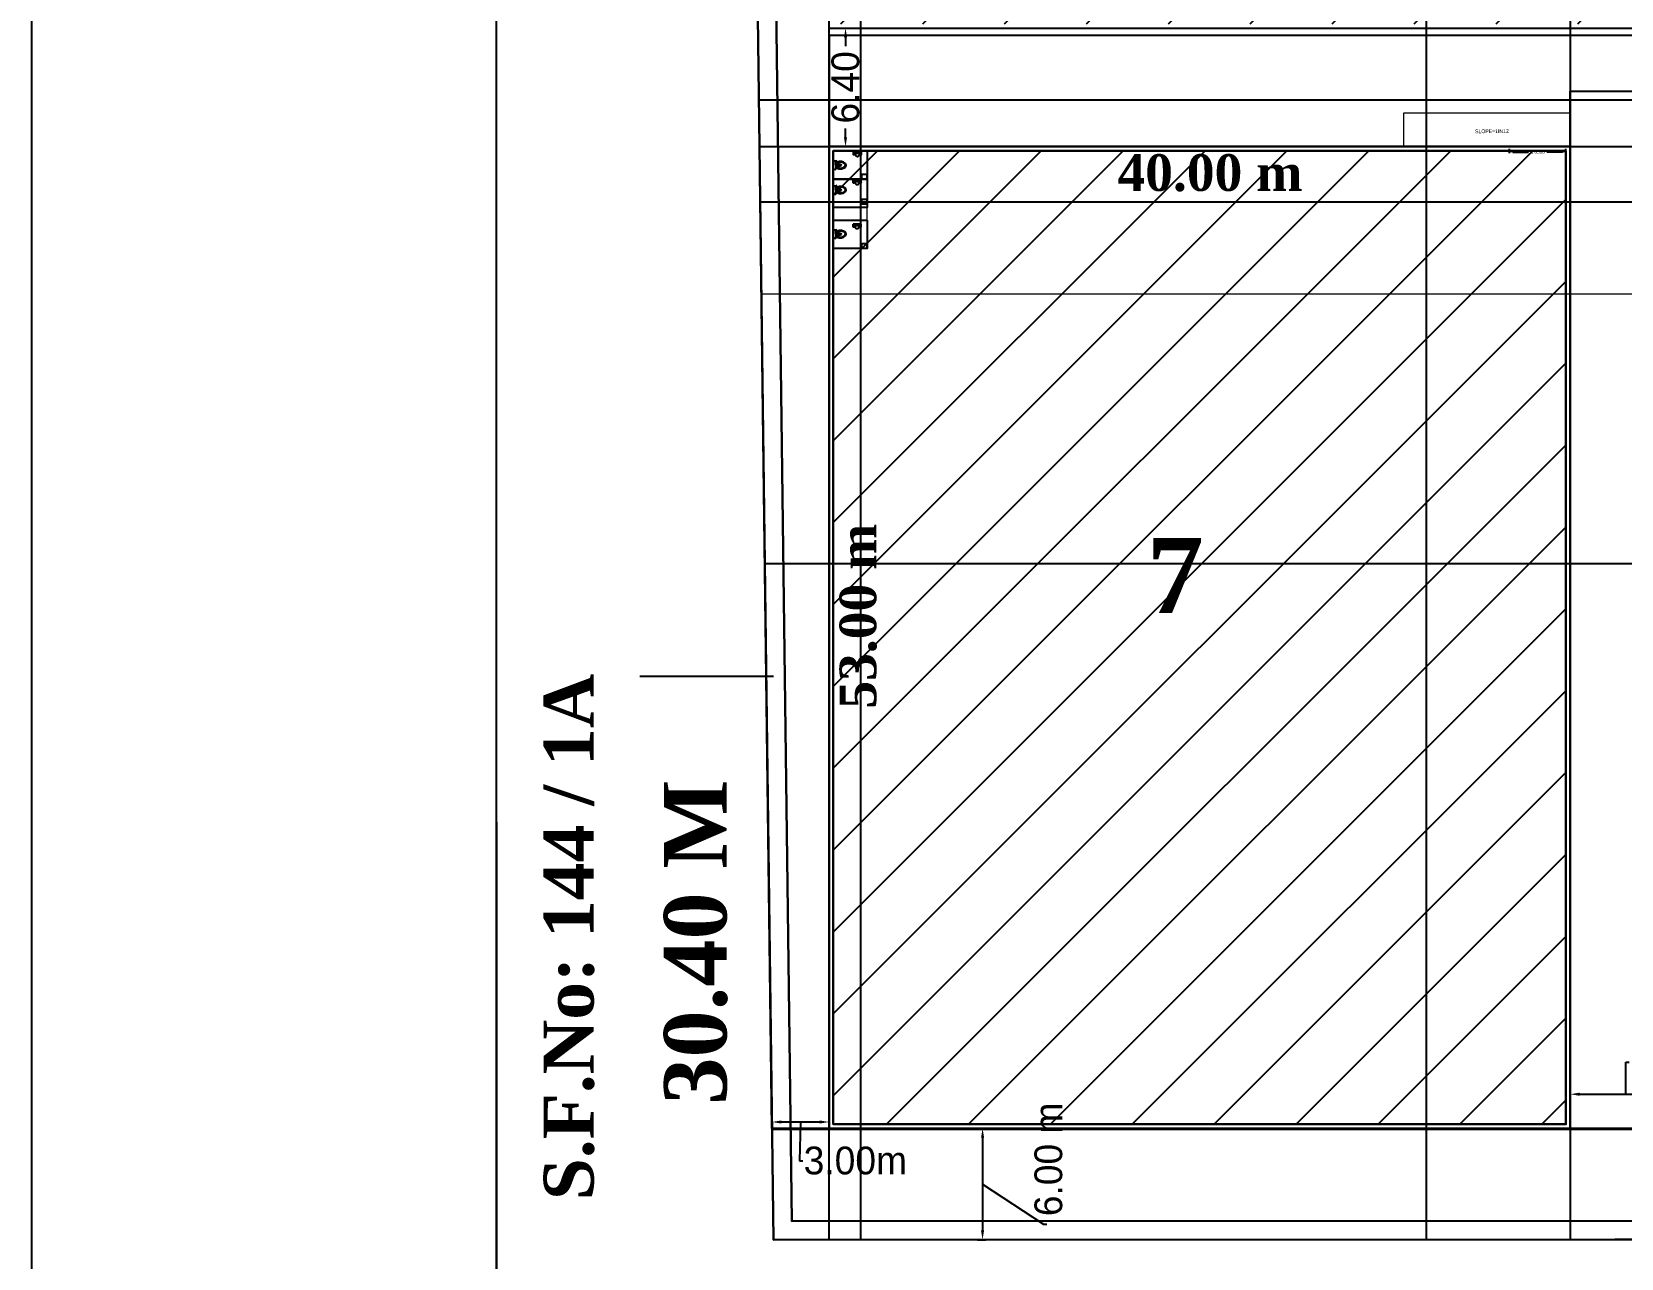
# Model space of a CAD drawing. Header units: metres. Extents: x 0 to 1012, y 0 to 496.
# Drawn here: x 0 to 85.8, y 139.7 to 205.9 of the extents above; entities that cross this region are included whole.
import ezdxf

# ---------------------------------------------------------------- set-up
doc = ezdxf.new("R2010")
doc.units = ezdxf.units.M
doc.header["$LTSCALE"] = 3.5
doc.header["$MEASUREMENT"] = 0
doc.layers.get('0').update_dxf_attribs({"linetype": 'CONTINUOUS'})
doc.layers.get('DEFPOINTS').update_dxf_attribs({"linetype": 'CONTINUOUS'})
for name, color, linetype, lineweight in [('AS_AT_SITE', 6, 'CONTINUOUS', 0), ('BLK_3_LVL_0_REAR_SETBACK', 11, 'CONTINUOUS', 0), ('BLK_4_LVL_0_REAR_SETBACK', 11, 'CONTINUOUS', 0), ('BLK_7_COVERED_AREA', 140, 'CONTINUOUS', 0), ('BLK_7_DA_RAMP_1', 1, 'CONTINUOUS', 0), ('BLK_7_FLR_0_BLT_UP_AREA', 45, 'CONTINUOUS', 0), ('BLK_7_FLR_0_REGULAR_ROOM', 4, 'CONTINUOUS', 0), ('BLK_7_FLR_0_ROOF_AREA', 54, 'CONTINUOUS', 0), ('BLK_7_FLR_0_URINAL', 235, 'CONTINUOUS', 0)]:
    doc.layers.add(name, color=color, linetype=linetype, lineweight=lineweight)
for name, color, linetype in [('BLK_1_LVL_0_REAR_SETBACK', 11, 'CONTINUOUS'), ('BLK_2_LVL_0_REAR_SETBACK', 11, 'CONTINUOUS'), ('BLK_5_LVL_0_REAR_SETBACK', 54, 'CONTINUOUS'), ('BLK_6_INTERNAL_VEHICULAR_ACCESS', 161, 'CONTINUOUS'), ('BLK_6_LVL_0_REAR_SETBACK', 11, 'CONTINUOUS'), ('BLK_7_FLR_0_CARPET_AREA', 45, 'CONTINUOUS'), ('BLK_7_FLR_0_EXIT_WIDTH_DOOR', 2, 'CONTINUOUS'), ('BLK_7_FLR_0_WASH', 60, 'CONTINUOUS'), ('BLK_7_FLR_0_WATER_CLOSET', 5, 'CONTINUOUS'), ('BLK_7_INTERNAL_VEHICULAR_ACCESS', 161, 'CONTINUOUS'), ('BLK_7_LVL_0_BLDG_FOOT_PRINT', 1, 'CONTINUOUS'), ('BLK_7_LVL_0_FRONT_SETBACK', 2, 'CONTINUOUS'), ('BLK_7_LVL_0_REAR_SETBACK', 11, 'CONTINUOUS'), ('BLK_7_LVL_0_SIDE_SETBACK1', 171, 'CONTINUOUS'), ('BLK_7_LVL_0_SIDE_SETBACK2', 102, 'CONTINUOUS'), ('BLK_8_LVL_0_SIDE_SETBACK1', 171, 'CONTINUOUS'), ('BLK_9_LVL_0_SIDE_SETBACK1', 171, 'CONTINUOUS'), ('DISTANCE_BLK', 238, 'CONTINUOUS'), ('FURN', 35, 'CONTINUOUS'), ('PLOT_BOUNDARY', 70, 'CONTINUOUS'), ('RWH', 130, 'CONTINUOUS'), ('sanitary', 42, 'CONTINUOUS'), ('SUPER_IMPOSED', 5, 'CONTINUOUS')]:
    doc.layers.add(name, color=color, linetype=linetype)
doc.styles.add('RomanS', font='romans.shx')
doc.dimstyles.get("Standard").update_dxf_attribs({"dimtxt": 0.18, "dimasz": 0.18, "dimexe": 0.18, "dimexo": 0.0625, "dimgap": 0.09, "dimtad": 0, "dimtih": 1, "dimtoh": 1, "dimdec": 4, "dimzin": 0, "dimdsep": 46, "dimtxsty": 'Standard', "dimcen": 0.09, "dimadec": 0, "dimazin": 0, "dimtfac": 1, "dimtdec": 4, "dimtofl": 0, "dimtmove": 0, "dimatfit": 3, "dimfxl": 0, "dimtolj": 1, "dimtzin": 0, "dimarcsym": 0})
doc.dimstyles.new('STANDARD$0', dxfattribs={"dimtxt": 7, "dimasz": 3, "dimexe": 3, "dimexo": 1, "dimgap": 1.5, "dimtad": 1, "dimdec": 1, "dimzin": 1, "dimdsep": 46, "dimlunit": 4, "dimtxsty": 'Standard', "dimblk": 'OBLIQUE', "dimcen": 0.09375, "dimdle": 1, "dimclrd": 8, "dimclre": 8, "dimclrt": 7, "dimadec": 1, "dimazin": 0, "dimtfac": 1, "dimtdec": 1, "dimtix": 1, "dimtmove": 2, "dimatfit": 3, "dimldrblk": 'ARCHTICK', "dimfxl": 0, "dimfrac": 2, "dimtolj": 1, "dimtzin": 0, "dimarcsym": 0})

# ---------------------------------------------------------------- blocks, each defined once
blk = doc.blocks.new('*D200')
at = {"color": 0, "lineweight": -2}
for p, q in [((43.083, 206.064), (44.092, 206.064)), ((43.912, 205.564), (43.912, 205.079)), ((43.912, 200.164), (43.912, 200.649)), ((43.083, 199.664), (44.092, 199.664))]:
    blk.add_line(p, q, dxfattribs=at)
at = {"color": 0}
for points in [[(43.829, 205.564), (43.996, 205.564), (43.912, 206.064)], [(43.829, 200.164), (43.996, 200.164), (43.912, 199.664)]]:
    blk.add_solid(points, dxfattribs=at)
at = {"layer": 'DEFPOINTS', "color": 0}
for p in [(43.021, 206.064), (43.912, 206.064), (43.021, 199.664)]:
    blk.add_point(p, dxfattribs=at)
at = {"color": 0, "insert": (43.912, 202.864), "char_height": 1.5, "attachment_point": 5, "rotation": 90}
blk.add_mtext('\\A1;6.40', dxfattribs=at)
blk = doc.blocks.new('*D143')
at = {"color": 0, "lineweight": -2}
for p, q in [((51.032, 146.664), (51.488, 146.664)), ((51.308, 146.164), (51.308, 141.164)), ((51.308, 143.664), (54.596, 141.501)), ((54.596, 141.501), (54.776, 141.501)), ((51.034, 140.664), (51.488, 140.664))]:
    blk.add_line(p, q, dxfattribs=at)
at = {"color": 0}
for points in [[(51.224, 146.164), (51.391, 146.164), (51.308, 146.664)], [(51.224, 141.164), (51.391, 141.164), (51.308, 140.664)]]:
    blk.add_solid(points, dxfattribs=at)
at = {"layer": 'DEFPOINTS', "color": 0}
for p in [(50.97, 146.664), (50.971, 140.664), (51.308, 140.664)]:
    blk.add_point(p, dxfattribs=at)
at = {"color": 0, "insert": (54.866, 145.001), "char_height": 1.5, "attachment_point": 5, "rotation": 90}
blk.add_mtext('\\A1;6.00 m', dxfattribs=at)
blk = doc.blocks.new('*D201')
at = {"color": 0, "lineweight": -2}
for p, q in [((39.944, 146.687), (39.944, 147.198)), ((42.521, 147.018), (40.444, 147.018)), ((41.483, 147.018), (41.422, 144.931)), ((43.021, 146.726), (43.021, 147.198)), ((41.422, 144.931), (41.602, 144.931))]:
    blk.add_line(p, q, dxfattribs=at)
at = {"color": 0}
for points in [[(40.444, 147.102), (40.444, 146.935), (39.944, 147.018)], [(42.521, 147.102), (42.521, 146.935), (43.021, 147.018)]]:
    blk.add_solid(points, dxfattribs=at)
at = {"layer": 'DEFPOINTS', "color": 0}
for p in [(39.944, 147.018), (39.944, 146.624), (43.021, 146.664)]:
    blk.add_point(p, dxfattribs=at)
at = {"color": 0, "insert": (44.442, 144.931), "char_height": 1.5, "attachment_point": 5}
blk.add_mtext('\\A1;3.00m', dxfattribs=at)
blk = doc.blocks.new('EWC1')
at = {"layer": 'sanitary'}
for p, q in [((-225, 19), (-225, 106)), ((205, 0), (-205, 0)), ((142, 179), (-142, 179)), ((134, 281), (-138, 281)), ((-51, 179), (-51, 141)), ((51, 179), (51, 141)), ((225, 19), (225, 106))]:
    blk.add_line(p, q, dxfattribs=at)
blk.add_circle((1, 346), 51.1, dxfattribs=at)
for centre, radius, start, end in [((-208, 110), 46.9, 26.49391, 159.61924), ((-218, 104), 40.7, 36.80119, 146.66254), ((-205, 106), 19.2, 99.04651, 180), ((-205, 19), 19.2, 180, 270), ((0, -1184), 1326, 80.95349, 99.04651), ((201, 369), 402, 139.22663, 206.51097), ((211, 365), 374, 139.99909, 190.53839), ((-142, 198), 19.2, 207.70762, 270), ((-138, 300), 19.2, 191.16611, 270), ((-4, 540), 134, 42.67226, 137.32774), ((-4, 540), 96.2, 42.67226, 137.32774), ((-231, 356), 388, 351.27415, 40.00869), ((-220, 360), 416, 335.87402, 40.77042), ((134, 300), 19.2, 270, 350.77157), ((142, 198), 19.2, 270, 334.78986), ((205, 19), 19.2, 270, 0), ((205, 106), 19.2, 0, 80.95349)]:
    blk.add_arc(centre, radius, start, end, dxfattribs=at)
blk = doc.blocks.new('UR1')
at = {"layer": 'sanitary', "color": 56, "linetype": 'Continuous'}
for p, q in [((0, -231), (0, 231)), ((153, 231), (0, 231)), ((107, -186), (107, 185)), ((107, 185), (159, 185)), ((159, 138), (246, 63)), ((153, -231), (0, -231)), ((159, -186), (107, -186)), ((159, -138), (246, -63))]:
    blk.add_line(p, q, dxfattribs=at)
for points in [[(159, 186, 0.755192), (159, 138)], [(159, 186, 0.872762), (153, 231)], [(247, -63, 0.570364), (247, 63)], [(159, -138, 0.755192), (159, -185)], [(153, -231, 0.872762), (159, -185)]]:
    blk.add_lwpolyline(points, format="xyb", dxfattribs=at)
blk = doc.blocks.new('*D131')
at = {"layer": 'BLK_7_FLR_0_EXIT_WIDTH_DOOR', "color": 0, "lineweight": -2}
for p, q in [((79.741, 199.319), (79.741, 199.553)), ((79.921, 199.373), (80.771, 199.372)), ((82.611, 199.371), (81.761, 199.371)), ((82.791, 199.317), (82.791, 199.551))]:
    blk.add_line(p, q, dxfattribs=at)
at = {"layer": 'BLK_7_FLR_0_EXIT_WIDTH_DOOR', "color": 0}
for points in [[(79.921, 199.403), (79.921, 199.343), (79.741, 199.373)], [(82.611, 199.401), (82.611, 199.341), (82.791, 199.371)]]:
    blk.add_solid(points, dxfattribs=at)
at = {"layer": 'DEFPOINTS', "color": 0}
for p in [(79.741, 199.373), (79.741, 199.257), (82.791, 199.254)]:
    blk.add_point(p, dxfattribs=at)
at = {"layer": 'BLK_7_FLR_0_EXIT_WIDTH_DOOR', "color": 0, "lineweight": 30, "insert": (81.266, 199.372), "char_height": 0.18, "attachment_point": 5}
blk.add_mtext('\\A1;3.0500', dxfattribs=at)
blk = doc.blocks.new('*D207')
at = {"color": 0, "lineweight": -2}
for p, q in [((86.021, 148.517), (86.021, 150.242)), ((86.021, 150.242), (86.201, 150.242)), ((83.021, 146.726), (83.021, 148.697)), ((83.521, 148.517), (88.521, 148.517)), ((89.021, 146.696), (89.021, 148.697))]:
    blk.add_line(p, q, dxfattribs=at)
at = {"color": 0}
for points in [[(83.521, 148.601), (83.521, 148.434), (83.021, 148.517)], [(88.521, 148.601), (88.521, 148.434), (89.021, 148.517)]]:
    blk.add_solid(points, dxfattribs=at)
at = {"layer": 'DEFPOINTS', "color": 0}
for p in [(89.021, 148.517), (83.021, 146.664), (89.021, 146.634)]:
    blk.add_point(p, dxfattribs=at)
at = {"color": 0, "insert": (89.541, 150.242), "char_height": 1.5, "attachment_point": 5}
blk.add_mtext('\\A1;6.0000', dxfattribs=at)

msp = doc.modelspace()

# ---------------------------------------------------------------- hatches: boundary and pattern name
h = msp.add_hatch()
h.set_pattern_fill('ANSI31', color=256, scale=25)
h.set_pattern_definition([(45, (-32481.372, 46996.546), (-2.20970869, 2.20970869), [])])
h.paths.add_polyline_path([(65.29074, 225.83359), (43.25074, 225.83359), (43.25074, 206.29359), (65.29074, 206.29359)])
h.paths.add_polyline_path([(87.56074, 225.83359), (65.52074, 225.83359), (65.52074, 206.29359), (87.56074, 206.29359)])
h.paths.add_polyline_path([(109.83074, 225.83359), (87.79074, 225.83359), (87.79074, 206.29359), (109.83074, 206.29359)])
h.paths.add_polyline_path([(127.60074, 225.83359), (110.06074, 225.83359), (110.06074, 206.29359), (127.60074, 206.29359)])
h.paths.add_polyline_path([(108.79074, 196.43359), (89.25074, 196.43359), (89.25074, 146.89359), (108.79074, 146.89359)])
h.paths.add_polyline_path([(133.56074, 196.43359), (109.02074, 196.43359), (109.02074, 146.89359), (133.56074, 146.89359)])
h.paths.add_polyline_path([(82.79074, 199.43359), (43.25074, 199.43359), (43.25074, 146.89359), (82.79074, 146.89359)])
h.paths.add_polyline_path([(151.08074, 183.43359), (133.79074, 183.43359), (133.79074, 146.89359), (151.08074, 146.89359)])
h.paths.add_polyline_path([(205.56074, 176.91359), (175.56074, 176.91359), (175.56074, 146.91359), (205.56074, 146.91359)])
h.paths.add_polyline_path([(194.79089, 162.39216, -1), (186.92475, 162.39216, -1)], flags=16)
h.paths.add_polyline_path([(194.89677, 206.94592, 1), (187.03063, 206.94592, 1)], flags=0)
h.paths.add_polyline_path([(251.49364, 161.91359, 1), (243.62751, 161.91359, 1)])
h.paths.add_polyline_path([(205.56074, 221.94592), (175.56074, 221.94592), (175.56074, 191.94592), (205.56074, 191.94592)])
h.paths.add_polyline_path([(187.03063, 206.94592, -1), (194.89677, 206.94592, -1)], flags=16)
h.paths.add_polyline_path([(79.01667, 210.97474), (88.36145, 210.97474), (88.36145, 219.63219), (79.01667, 219.63219)], flags=9)
h.paths.add_polyline_path([(115.20222, 168.08005), (124.547, 168.08005), (124.547, 176.7375), (115.20222, 176.7375)], flags=24)
h.paths.add_polyline_path([(58.94731, 172.18605), (67.96159, 172.18605), (67.96159, 180.8435), (58.94731, 180.8435)], flags=24)
h.paths.add_polyline_path([(188.66768, 158.78081), (193.68666, 158.78081), (193.68666, 167.43826), (188.66768, 167.43826)], flags=24)
h.paths.add_polyline_path([(188.20438, 203.17902), (193.22337, 203.17902), (193.22337, 211.83648), (188.20438, 211.83648)], flags=24)
h.paths.add_polyline_path([(245.26368, 157.63635), (250.28266, 157.63635), (250.28266, 166.2938), (245.26368, 166.2938)], flags=9)

# ---------------------------------------------------------------- linework, layer by layer
for p, q in [((83.02074, 199.66359), (43.02074, 199.66359)), ((43.02074, 146.66359), (43.02074, 199.66359)), ((40.02074, 171.06359), (32.80367, 171.06359)), ((25.07741, 163.21012), (25.07741, 79.49665))]:
    msp.add_line(p, q)
for points in [[(0.00003, 496.08482), (1012.3595, 496.08482), (1012.3595, 0.00001), (0.00003, 0.00001)], [(25.07741, 418.19092), (538.90938, 418.19092), (538.90938, 64.96221), (25.07741, 64.96221)], [(40.02074, 140.66359), (37.98413, 299.42752), (35.58691, 335.9418), (52.6248, 367.42752), (120.26985, 360.52046), (151.33301, 366.32043), (151.38456, 374.32027), (352.92434, 369.39324), (373.78769, 333.6346), (433.60564, 333.6346), (433.60564, 327.6346), (513.08975, 298.48862), (504.54089, 226.99794), (513.31961, 227.6095), (527.23118, 217.49474), (479.65809, 140.7735), (40.02074, 140.66359)], [(43.02074, 199.66359), (83.02074, 199.66359), (83.02074, 146.66359), (43.02074, 146.66359)], [(43.02074, 199.66359), (83.02074, 199.66359), (83.02074, 146.66359), (43.02074, 146.66359)], [(43.02074, 199.66359), (83.02074, 199.66359), (83.02074, 146.66359), (43.02074, 146.66359)], [(43.02074, 199.66359), (83.02074, 199.66359), (83.02074, 146.66359), (43.02074, 146.66359)], [(43.25074, 199.43359), (82.79074, 199.43359), (82.79074, 146.89359), (43.25074, 146.89359)]]:
    msp.add_lwpolyline(points, close=True)
for points in [[(503.5253, 226.92719), (504.54089, 226.99794), (513.31961, 227.6095), (527.23118, 217.49474), (479.65809, 140.7735), (40.02074, 140.66359), (37.98413, 299.42752), (35.58691, 335.9418), (52.6248, 367.42752), (120.26985, 360.52046), (151.33301, 366.32043), (151.38456, 374.32027), (352.92434, 369.39324), (373.78769, 333.6346), (433.60564, 333.6346), (433.60564, 327.6346), (513.08975, 298.48862), (510.18508, 298.48862), (432.60564, 326.93618), (432.60564, 332.6346), (373.21337, 332.6346), (352.34189, 368.40718)], [(503.5253, 226.92719), (503.40442, 225.91634), (513.02597, 226.58662), (525.89175, 217.23223), (479.10143, 141.77336), (41.00799, 141.66384), (38.98371, 299.46672), (36.60365, 335.71953), (53.18682, 366.36493), (120.31168, 359.51099), (152.32767, 365.48887), (152.37798, 373.29568), (352.34189, 368.40718), (373.21337, 332.6346), (432.60564, 332.6346), (432.60564, 326.93618), (510.18508, 298.48862)], [(352.34189, 368.40718), (152.37798, 373.29568), (152.32767, 365.48887), (120.31168, 359.51099), (53.18682, 366.36493), (36.60365, 335.71953), (38.98371, 299.46672), (41.00799, 141.66384), (479.10143, 141.77336), (525.89175, 217.23223), (513.02597, 226.58662), (503.40442, 225.91634), (503.5253, 226.92719), (504.54089, 226.99794)]]:
    msp.add_lwpolyline(points)
at = {"layer": 'AS_AT_SITE', "color": 6, "ltscale": 0.5}
msp.add_lwpolyline([(35.58691, 335.9418), (52.6248, 367.42752), (120.26985, 360.52046), (151.33301, 366.32043), (151.38456, 374.32027), (352.92434, 369.39324), (373.78769, 333.6346), (433.60564, 333.6346), (433.60564, 327.6346), (513.08975, 298.48862), (504.54089, 226.99794), (513.31961, 227.6095), (527.23118, 217.49474), (479.65809, 140.7735), (40.02074, 140.66359), (37.98413, 299.42752), (35.58691, 335.9418)], close=True, dxfattribs=at)
at = {"layer": 'BLK_1_LVL_0_REAR_SETBACK', "color": 11, "ltscale": 400}
msp.add_lwpolyline([(322.31074, 222.11397), (38.9759, 222.11397), (39.94415, 146.63397), (322.31074, 146.63397), (322.31074, 222.11397)], close=True, dxfattribs=at)
at = {"layer": 'BLK_2_LVL_0_REAR_SETBACK', "color": 11, "ltscale": 400}
msp.add_lwpolyline([(272.31074, 202.16359), (39.23182, 202.16359), (39.94377, 146.66359), (272.31074, 146.66359), (272.31074, 202.16359)], close=True, dxfattribs=at)
at = {"layer": 'BLK_3_LVL_0_REAR_SETBACK', "ltscale": 400}
msp.add_lwpolyline([(232.31058, 146.66359), (39.94377, 146.66359), (39.55252, 177.16359), (232.31058, 177.16359), (232.31058, 146.66359)], close=True, dxfattribs=at)
at = {"layer": 'BLK_4_LVL_0_REAR_SETBACK', "color": 11, "ltscale": 400}
msp.add_lwpolyline([(175.31074, 191.69592), (39.3661, 191.69592), (38.97485, 222.19592), (175.31074, 222.19592), (175.31074, 191.69592)], close=True, dxfattribs=at)
at = {"layer": 'BLK_5_LVL_0_REAR_SETBACK', "color": 11}
msp.add_lwpolyline([(39.55252, 177.16359), (175.31074, 177.16359), (175.31074, 146.66359), (39.94377, 146.66359), (39.55252, 177.16359)], close=True, dxfattribs=at)
at = {"layer": 'BLK_6_INTERNAL_VEHICULAR_ACCESS', "color": 161}
msp.add_lwpolyline([(89.02074, 146.66359), (83.02074, 146.66359), (83.02074, 196.66359), (83.02074, 202.66359), (133.79074, 202.66359), (133.79074, 196.66359), (89.02074, 196.66359), (89.02074, 146.66359)], close=True, dxfattribs=at)
at = {"layer": 'BLK_6_LVL_0_REAR_SETBACK', "color": 11}
msp.add_lwpolyline([(89.02074, 196.66359), (39.30238, 196.66359), (39.94377, 146.66359), (89.02074, 146.66359), (89.02074, 196.66359)], close=True, dxfattribs=at)
at = {"layer": 'BLK_7_COVERED_AREA', "color": 140}
msp.add_lwpolyline([(43.02074, 199.66359), (83.02074, 199.66359), (83.02074, 146.66359), (43.02074, 146.66359)], close=True, dxfattribs=at)
at = {"layer": 'BLK_7_DA_RAMP_1', "color": 1}
msp.add_lwpolyline([(83.02074, 199.66359), (83.02074, 201.46359), (74.02074, 201.46359), (74.02074, 199.66359)], close=True, dxfattribs=at)
at = {"layer": 'BLK_7_FLR_0_BLT_UP_AREA', "color": 45, "lineweight": 30}
msp.add_lwpolyline([(43.02074, 199.66359), (83.02074, 199.66359), (83.02074, 146.66359), (43.02074, 146.66359)], close=True, dxfattribs=at)
at = {"layer": 'BLK_7_FLR_0_CARPET_AREA', "color": 45, "lineweight": 30}
msp.add_lwpolyline([(43.25074, 199.43359), (82.79074, 199.43359), (82.79074, 146.89359), (43.25074, 146.89359)], close=True, dxfattribs=at)
at = {"layer": 'BLK_7_FLR_0_REGULAR_ROOM'}
msp.add_lwpolyline([(43.25074, 199.43359), (82.79074, 199.43359), (82.79074, 146.89359), (43.25074, 146.89359)], close=True, dxfattribs=at)
at = {"layer": 'BLK_7_FLR_0_ROOF_AREA'}
msp.add_lwpolyline([(43.02074, 199.66359), (83.02074, 199.66359), (83.02074, 146.66359), (43.02074, 146.66359)], close=True, dxfattribs=at)
at = {"layer": 'BLK_7_FLR_0_URINAL', "color": 235, "ltscale": 400}
msp.add_lwpolyline([(43.25074, 196.38539), (43.25074, 195.69649), (45.07966, 195.69649), (45.07966, 196.38539)], close=True, dxfattribs=at)
at = {"layer": 'BLK_7_FLR_0_WASH', "color": 60}
for points in [[(44.77966, 197.90949), (45.07966, 197.90949), (45.07966, 198.15448), (44.77966, 198.15448)], [(44.77966, 196.56909), (45.07966, 196.56909), (45.07966, 196.81408), (44.77966, 196.81408)], [(44.77966, 194.17738), (45.07966, 194.17738), (45.07966, 194.42238), (44.77966, 194.42238)]]:
    msp.add_lwpolyline(points, close=True, dxfattribs=at)
at = {"layer": 'BLK_7_FLR_0_WATER_CLOSET', "color": 213, "ltscale": 400}
msp.add_lwpolyline([(45.07966, 199.43359), (45.07966, 197.90949), (43.25074, 197.90949), (43.25074, 199.43359)], close=True, dxfattribs=at)
at = {"layer": 'BLK_7_FLR_0_WATER_CLOSET', "color": 2, "ltscale": 400}
msp.add_lwpolyline([(43.25074, 196.38539), (43.25074, 197.90949), (45.07966, 197.90949), (45.07966, 196.38539)], close=True, dxfattribs=at)
at = {"layer": 'BLK_7_FLR_0_WATER_CLOSET', "color": 1, "ltscale": 400}
msp.add_lwpolyline([(45.07966, 195.69649), (45.07966, 194.17239), (43.25074, 194.17239), (43.25074, 195.69649)], close=True, dxfattribs=at)
at = {"layer": 'BLK_7_INTERNAL_VEHICULAR_ACCESS', "color": 161}
msp.add_lwpolyline([(83.02074, 146.66359), (89.02074, 146.66359), (89.02074, 199.66359), (89.02074, 205.66359), (43.02074, 205.66359), (43.02074, 199.66359), (83.02074, 199.66359), (83.02074, 146.66359)], close=True, dxfattribs=at)
at = {"layer": 'BLK_7_LVL_0_BLDG_FOOT_PRINT'}
msp.add_lwpolyline([(43.02074, 199.66359), (83.02074, 199.66359), (83.02074, 146.66359), (43.02074, 146.66359)], close=True, dxfattribs=at)
at = {"layer": 'BLK_7_LVL_0_FRONT_SETBACK', "color": 2}
msp.add_lwpolyline([(83.02074, 199.66359), (516.17449, 199.66359), (483.29203, 146.63397), (83.02074, 146.66359), (83.02074, 199.66359)], close=True, dxfattribs=at)
at = {"layer": 'BLK_7_LVL_0_REAR_SETBACK', "color": 11}
msp.add_lwpolyline([(39.26389, 199.66359), (43.02074, 199.66359), (43.02074, 146.66359), (39.94377, 146.66359), (39.26389, 199.66359)], close=True, dxfattribs=at)
at = {"layer": 'BLK_7_LVL_0_SIDE_SETBACK1', "color": 171}
msp.add_lwpolyline([(43.02074, 146.66359), (83.02074, 146.66359), (83.02074, 140.67434), (43.02074, 140.66434), (43.02074, 146.66359)], close=True, dxfattribs=at)
at = {"layer": 'BLK_7_LVL_0_SIDE_SETBACK2', "color": 102}
msp.add_lwpolyline([(43.02074, 349.67939), (52.6248, 367.42752), (83.02074, 364.32387), (83.02074, 199.66359), (43.02074, 199.66359)], close=True, dxfattribs=at)
at = {"layer": 'BLK_8_LVL_0_SIDE_SETBACK1', "color": 171}
msp.add_lwpolyline([(127.83074, 140.68555), (43.02074, 140.66434), (43.02074, 206.06359), (127.83074, 206.06359), (127.84708, 140.68555)], close=True, dxfattribs=at)
at = {"layer": 'BLK_9_LVL_0_SIDE_SETBACK1', "color": 171}
msp.add_lwpolyline([(44.74526, 140.66477), (44.74526, 280.2867), (75.24526, 280.2867), (75.24526, 140.6724), (44.74526, 140.66477)], close=True, dxfattribs=at)
at = {"layer": 'DISTANCE_BLK', "color": 238, "ltscale": 400}
msp.add_lwpolyline([(43.02074, 199.66359), (83.02074, 199.66359), (83.02074, 146.66359), (43.02074, 146.66359)], close=True, dxfattribs=at)
at = {"layer": 'PLOT_BOUNDARY'}
msp.add_lwpolyline([(35.58691, 335.9418), (52.6248, 367.42752), (120.26985, 360.52046), (151.33301, 366.32043), (151.38456, 374.32027), (352.92434, 369.39324), (373.78769, 333.6346), (433.60564, 333.6346), (433.60564, 327.6346), (513.08975, 298.48862), (504.54089, 226.99794), (513.31961, 227.6095), (527.23118, 217.49474), (479.65809, 140.7735), (40.02074, 140.66359), (37.98413, 299.42752), (35.58691, 335.9418)], close=True, dxfattribs=at)
at = {"layer": 'PLOT_BOUNDARY', "color": 6, "ltscale": 0.5}
msp.add_lwpolyline([(35.58691, 335.9418), (52.6248, 367.42752), (120.26985, 360.52046), (151.33301, 366.32043), (151.38456, 374.32027), (352.92434, 369.39324), (373.78769, 333.6346), (433.60564, 333.6346), (433.60564, 327.6346), (513.08975, 298.48862), (504.54089, 226.99794), (513.31961, 227.6095), (527.23118, 217.49474), (479.65809, 140.7735), (40.02074, 140.66359), (37.98413, 299.42752), (35.58691, 335.9418)], close=True, dxfattribs=at)
at = {"layer": 'PLOT_BOUNDARY', "color": 5, "ltscale": 0.5}
msp.add_lwpolyline([(35.58691, 335.9418), (52.6248, 367.42752), (120.26985, 360.52046), (151.33301, 366.32043), (151.38456, 374.32027), (352.92434, 369.39324), (373.78769, 333.6346), (433.60564, 333.6346), (433.60564, 327.6346), (513.08975, 298.48862), (504.54089, 226.99794), (513.31961, 227.6095), (527.23118, 217.49474), (479.65809, 140.7735), (40.02074, 140.66359), (37.98413, 299.42752), (35.58691, 335.9418)], close=True, dxfattribs=at)
at = {"layer": 'RWH', "ltscale": 400}
for points in [[(373.78769, 333.6346), (352.92434, 369.39324), (151.38456, 374.32027), (151.33301, 366.32043), (120.26985, 360.52046), (52.6248, 367.42752), (35.58691, 335.9418), (37.98413, 299.42752), (40.02074, 140.66359), (479.65809, 140.7735)], [(479.10143, 141.77336), (41.00799, 141.66384), (41.00799, 141.66384), (38.98371, 299.46672), (36.60365, 335.71953), (53.18682, 366.36493), (120.31168, 359.51099), (152.32767, 365.48887), (152.37798, 373.29568), (352.34189, 368.40718), (373.21337, 332.6346)]]:
    msp.add_lwpolyline(points, dxfattribs=at)
at = {"layer": 'SUPER_IMPOSED', "color": 5, "ltscale": 0.5}
msp.add_lwpolyline([(35.58691, 335.9418), (52.6248, 367.42752), (120.26985, 360.52046), (151.33301, 366.32043), (151.38456, 374.32027), (352.92434, 369.39324), (373.78769, 333.6346), (433.60564, 333.6346), (433.60564, 327.6346), (513.08975, 298.48862), (504.54089, 226.99794), (513.31961, 227.6095), (527.23118, 217.49474), (479.65809, 140.7735), (40.02074, 140.66359), (37.98413, 299.42752), (35.58691, 335.9418)], close=True, dxfattribs=at)

# ---------------------------------------------------------------- block references
at = {"layer": 'FURN', "xscale": -0.0009200000019723, "yscale": 0.0009199999989973, "zscale": 0.0009199999999255, "rotation": 90.74505362422698}
for p in [(44.55563, 199.38153), (44.54002, 197.85893), (44.54002, 195.47965)]:
    msp.add_blockref('UR1', p, dxfattribs=at)
at = {"layer": 'sanitary', "xscale": 0.0010000000018851, "yscale": 0.0010000000018851, "zscale": 0.0010000000018851, "rotation": 269.1615451353721}
for p in [(43.27433, 198.66554), (43.27433, 197.32514), (43.27433, 194.94586)]:
    msp.add_blockref('EWC1', p, dxfattribs=at)

# ---------------------------------------------------------------- texts
at = {"attachment_point": 1, "style": 'RomanS'}
for s, insert, char_height, width in [('{\\fTimes New Roman|b1|i0|c0|p18;40.00 m}', (58.58583, 199.25659), 1.9834924, 77.7282455), ('{\\fTimes New Roman|b1|i0|c0|p18;7}', (60.18158, 178.54167), 4.0479437, 158.6290724)]:
    msp.add_mtext(s, dxfattribs=dict(at, insert=insert, char_height=char_height, width=width))
at = {"attachment_point": 1, "rotation": 90, "style": 'RomanS'}
for s, insert, char_height, width in [('{\\fTimes New Roman|b1|i0|c0|p18;53.00 m}', (43.58924, 169.32789), 1.9834924, 77.7282455), ('{\\fTimes New Roman|b1|i0|c0|p18;S.F.No: 144 / 1A}', (27.62031, 142.79809), 2.6986291, 105.7527149), ('{\\fTimes New Roman|b1|i0|c0|p18;30.40 M}', (34.11865, 147.95144), 3.3732864, 132.1908937)]:
    msp.add_mtext(s, dxfattribs=dict(at, insert=insert, char_height=char_height, width=width))
at = {"layer": 'BLK_7_DA_RAMP_1', "color": 1, "insert": (78.79227, 200.59705), "char_height": 0.2, "width": 2.4, "attachment_point": 2, "rotation": 0.5869979}
msp.add_mtext('SLOPE=1IN12', dxfattribs=at)

# ---------------------------------------------------------------- dimensions: what is measured, and where the dimension line sits
dim = msp.add_linear_dim(base=(43.91249, 206.06359), p1=(43.02074, 199.66359), p2=(43.02074, 206.06359), angle=90, text='6.40', dimstyle='Standard', override={"dimtxt": 1.5, "dimasz": 0.5, "dimtmove": 1})
dim.commit()
dim.dimension.update_dxf_attribs({"geometry": '*D200', "text_midpoint": (43.91249, 202.86359), "text_rotation": 90})
dim = msp.add_linear_dim(base=(89.02074, 148.51728), p1=(83.02074, 146.66359), p2=(89.02074, 146.63397), dimstyle='STANDARD$0', override={"dimtxt": 1.5, "dimasz": 0.5, "dimexe": 0.18, "dimexo": 0.0625, "dimgap": 0.09, "dimtad": 0, "dimtih": 1, "dimtoh": 1, "dimdec": 4, "dimzin": 0, "dimlunit": 2, "dimpost": '', "dimcen": 0.09, "dimdle": 0, "dimclrd": 0, "dimclre": 0, "dimclrt": 0, "dimadec": 0, "dimtdec": 4, "dimtix": 0, "dimtofl": 0, "dimtmove": 1, "dimfrac": 0})
dim.commit()
dim.dimension.update_dxf_attribs({"geometry": '*D207', "text_midpoint": (86.29074, 150.24228)})
dim = msp.add_linear_dim(base=(51.3077, 140.66434), p1=(50.96978, 146.66359), p2=(50.97128, 140.66434), angle=90, text='6.00 m', dimstyle='Standard', override={"dimtxt": 1.5, "dimasz": 0.5, "dimtmove": 1})
dim.commit()
dim.dimension.update_dxf_attribs({"geometry": '*D143', "text_midpoint": (54.86614, 141.50065), "dimtype": 160, "text_rotation": 90})
dim = msp.add_linear_dim(base=(39.94428, 147.01838), p1=(43.02074, 146.66359), p2=(39.94428, 146.62413), text='3.00m', dimstyle='Standard', override={"dimtxt": 1.5, "dimasz": 0.5, "dimtmove": 1})
dim.commit()
dim.dimension.update_dxf_attribs({"geometry": '*D201', "text_midpoint": (41.69178, 144.93085), "dimtype": 160})
at = {"layer": 'BLK_7_FLR_0_EXIT_WIDTH_DOOR', "color": 2, "lineweight": 30}
dim = msp.add_aligned_dim(p1=(82.79059, 199.25415), p2=(79.74055, 199.25664), distance=-0.11638, dimstyle='Standard', dxfattribs=at)
dim.commit()
dim.dimension.update_dxf_attribs({"geometry": '*D131', "text_midpoint": (81.26567, 199.37178)})

doc.saveas('drawing.dxf')
